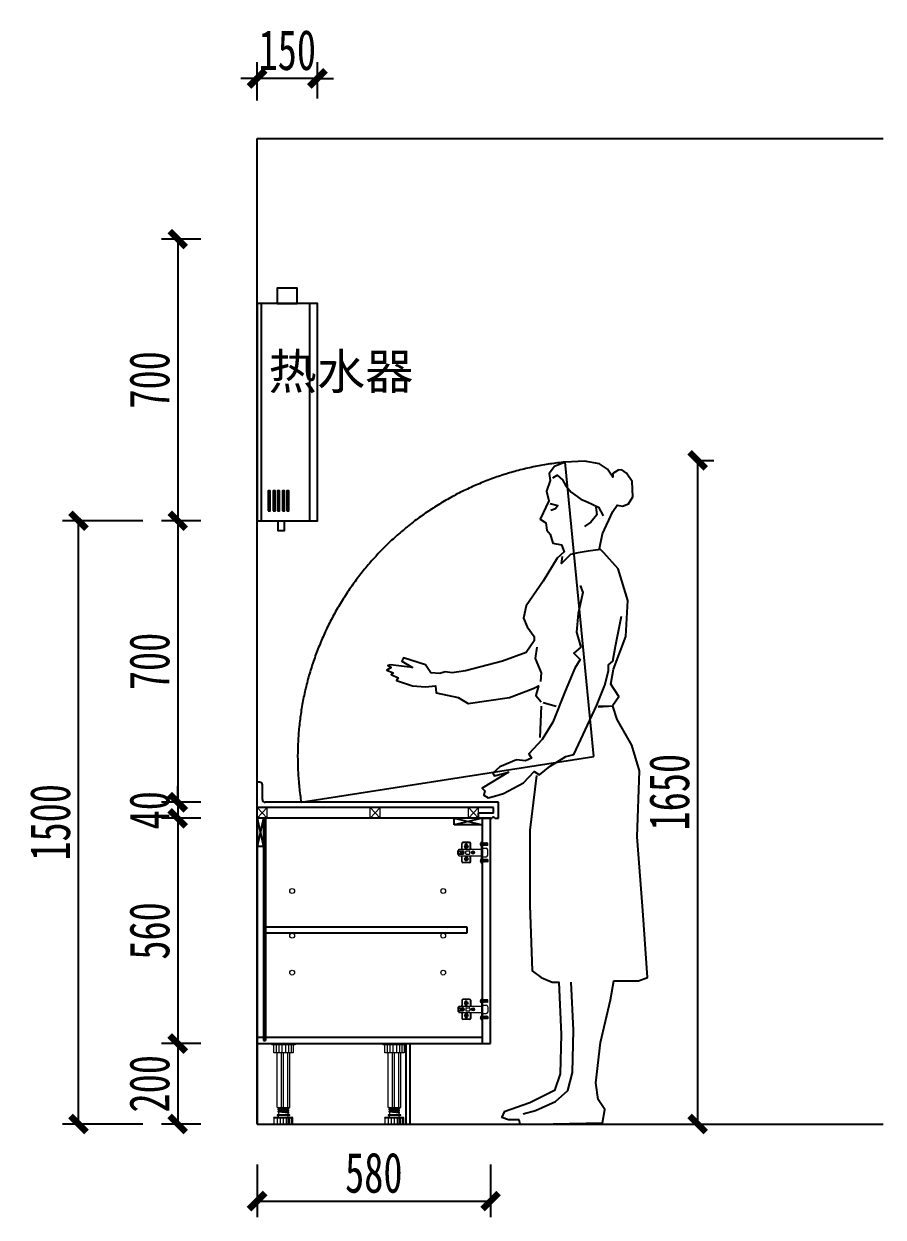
# Model space of a CAD drawing. Header units: millimetres. Extents: x 3104083 to 3173399, y -3165492 to -3044687.
# Drawn here: x 3124357 to 3126492, y -3121355 to -3118388 of the extents above; entities that cross this region are included whole.
import ezdxf

# ---------------------------------------------------------------- set-up
doc = ezdxf.new("R2010")
doc.units = ezdxf.units.MM
doc.header["$LTSCALE"] = 500
doc.header["$MEASUREMENT"] = 0
doc.header["$PDMODE"] = 2
doc.linetypes.add('ACAD_ISO03W100', pattern=[30, 12, -18])
doc.layers.get('0').update_dxf_attribs({"linetype": 'CONTINUOUS'})
doc.layers.get('DEFPOINTS').update_dxf_attribs({"linetype": 'CONTINUOUS'})
for name, color, linetype in [('1', 1, 'CONTINUOUS'), ('D-节点尺寸', 5, 'CONTINUOUS'), ('ZB_厨柜', 7, 'CONTINUOUS'), ('台面', 4, 'CONTINUOUS'), ('柜体', 2, 'CONTINUOUS')]:
    doc.layers.add(name, color=color, linetype=linetype)
for name, color, linetype, lineweight in [('五金辅助件', 25, 'CONTINUOUS', 13), ('墙体', 6, 'CONTINUOUS', 25), ('标注', 7, 'CONTINUOUS', 25)]:
    doc.layers.add(name, color=color, linetype=linetype, lineweight=lineweight)
doc.styles.add('DIM', font='SimSun.ttf', dxfattribs={"width": 0.7})
doc.styles.add('平面图尺寸', font='SimSun.ttf', dxfattribs={"height": 110})
doc.dimstyles.new('40', dxfattribs={"dimscale": 40, "dimtxt": 2.5, "dimasz": 1, "dimexe": 1, "dimexo": 1, "dimgap": 0.5, "dimtad": 1, "dimdec": 0, "dimzin": 0, "dimdsep": 46, "dimtxsty": 'DIM', "dimblk": 'ARCHTICK', "dimcen": 0, "dimclrd": 5, "dimclre": 5, "dimclrt": 35, "dimadec": 0, "dimazin": 0, "dimtfac": 0.5, "dimtdec": 0, "dimtix": 1, "dimtmove": 2, "dimatfit": 2, "dimldrblk": 'A', "dimfxl": 0, "dimtolj": 1, "dimtzin": 0, "dimlwd": -1, "dimlwe": -1, "dimarcsym": 0})

# ---------------------------------------------------------------- blocks, each defined once
blk = doc.blocks.new('_ArchTick')
at = {"color": 0, "linetype": 'ByBlock', "const_width": 0.4}
blk.add_lwpolyline([(-0.5, -0.5), (0.5, 0.5)], dxfattribs=at)
blk = doc.blocks.new('*D1719')
at = {"layer": 'D-节点尺寸', "color": 5, "ltscale": 100}
for p, q in [((3124936.1, -3121224.2), (3124936.1, -3121354.8)), ((3125516.1, -3121224.2), (3125516.1, -3121354.8)), ((3124936.1, -3121314.8), (3125516.1, -3121314.8))]:
    blk.add_line(p, q, dxfattribs=at)
at = {"layer": 'DEFPOINTS', "color": 0, "ltscale": 100}
for p in [(3124936.1, -3121184.2), (3125516.1, -3121184.2), (3125516.1, -3121314.8)]:
    blk.add_point(p, dxfattribs=at)
at = {"layer": 'D-节点尺寸', "color": 5, "ltscale": 100, "xscale": 40, "yscale": 40, "zscale": 40, "rotation": 180}
blk.add_blockref('_ArchTick', (3124936.1, -3121314.8), dxfattribs=at)
at = {"layer": 'D-节点尺寸', "color": 5, "ltscale": 100, "xscale": 40, "yscale": 40, "zscale": 40}
blk.add_blockref('_ArchTick', (3125516.1, -3121314.8), dxfattribs=at)
at = {"layer": 'D-节点尺寸', "color": 35, "ltscale": 100, "insert": (3125226.1, -3121244.8), "char_height": 100, "attachment_point": 5, "style": 'DIM'}
blk.add_mtext('\\A1;580', dxfattribs=at)
blk = doc.blocks.new('A')
for p, q in [((-1.435, 1.148), (-1.09, 1.437)), ((-1.435, 1.148), (-0.369, 0)), ((-1.09, 1.437), (0, 0)), ((-0.369, 0), (-2.127, 0)), ((-1.435, -1.148), (-0.369, 0)), ((-1.09, -1.437), (0, 0)), ((-1.435, -1.148), (-1.09, -1.437))]:
    blk.add_line(p, q)
for points in [[(-1.435, 1.148), (-1.09, 1.437), (-0.369, 0), (0, 0)], [(-1.435, -1.148), (-1.09, -1.437), (-0.369, 0), (0, 0)]]:
    blk.add_solid(points)
blk = doc.blocks.new('*D1720')
at = {"layer": 'D-节点尺寸', "color": 5, "ltscale": 100}
for p, q in [((3124936.1, -3118578.7), (3124936.1, -3118483.6)), ((3125086.1, -3118573.6), (3125086.1, -3118483.6)), ((3124936.1, -3118523.6), (3124896.1, -3118523.6)), ((3125086.1, -3118523.6), (3124936.1, -3118523.6)), ((3125086.1, -3118523.6), (3125126.1, -3118523.6))]:
    blk.add_line(p, q, dxfattribs=at)
at = {"layer": 'DEFPOINTS', "color": 0, "ltscale": 100}
for p in [(3124936.1, -3118523.6), (3124936.1, -3118618.7), (3125086.1, -3118613.6)]:
    blk.add_point(p, dxfattribs=at)
at = {"layer": 'D-节点尺寸', "color": 5, "ltscale": 100, "xscale": 40, "yscale": 40, "zscale": 40}
blk.add_blockref('_ArchTick', (3124936.1, -3118523.6), dxfattribs=at)
at = {"layer": 'D-节点尺寸', "color": 5, "ltscale": 100, "xscale": 40, "yscale": 40, "zscale": 40, "rotation": 180}
blk.add_blockref('_ArchTick', (3125086.1, -3118523.6), dxfattribs=at)
at = {"layer": 'D-节点尺寸', "color": 35, "ltscale": 100, "insert": (3125011.1, -3118453.6), "char_height": 100, "attachment_point": 5, "style": 'DIM'}
blk.add_mtext('\\A1;150', dxfattribs=at)
blk = doc.blocks.new('*D1721')
at = {"layer": 'D-节点尺寸', "color": 5, "ltscale": 100}
for p, q in [((3124796.1, -3118923.2), (3124699, -3118923.2)), ((3124739, -3118923.2), (3124739, -3119623.2)), ((3124796.1, -3119623.2), (3124699, -3119623.2))]:
    blk.add_line(p, q, dxfattribs=at)
at = {"layer": 'DEFPOINTS', "color": 0, "ltscale": 100}
for p in [(3124836.1, -3118923.2), (3124739, -3119623.2), (3124836.1, -3119623.2)]:
    blk.add_point(p, dxfattribs=at)
at = {"layer": 'D-节点尺寸', "color": 5, "ltscale": 100, "xscale": 40, "yscale": 40, "zscale": 40}
for p, rotation in [((3124739, -3118923.2), 90), ((3124739, -3119623.2), 270)]:
    blk.add_blockref('_ArchTick', p, dxfattribs=dict(at, rotation=rotation))
at = {"layer": 'D-节点尺寸', "color": 35, "ltscale": 100, "insert": (3124669, -3119273.2), "char_height": 100, "attachment_point": 5, "rotation": 90, "style": 'DIM'}
blk.add_mtext('\\A1;700', dxfattribs=at)
blk = doc.blocks.new('*D1722')
at = {"layer": 'D-节点尺寸', "color": 5, "ltscale": 100}
for p, q in [((3124796.1, -3119623.2), (3124699, -3119623.2)), ((3124739, -3119623.2), (3124739, -3120323.2)), ((3124796.1, -3120323.2), (3124699, -3120323.2))]:
    blk.add_line(p, q, dxfattribs=at)
at = {"layer": 'DEFPOINTS', "color": 0, "ltscale": 100}
for p in [(3124836.1, -3119623.2), (3124739, -3120323.2), (3124836.1, -3120323.2)]:
    blk.add_point(p, dxfattribs=at)
at = {"layer": 'D-节点尺寸', "color": 5, "ltscale": 100, "xscale": 40, "yscale": 40, "zscale": 40}
for p, rotation in [((3124739, -3119623.2), 90), ((3124739, -3120323.2), 270)]:
    blk.add_blockref('_ArchTick', p, dxfattribs=dict(at, rotation=rotation))
at = {"layer": 'D-节点尺寸', "color": 35, "ltscale": 100, "insert": (3124669, -3119973.2), "char_height": 100, "attachment_point": 5, "rotation": 90, "style": 'DIM'}
blk.add_mtext('\\A1;700', dxfattribs=at)
blk = doc.blocks.new('*D1723')
at = {"layer": 'D-节点尺寸', "color": 5, "ltscale": 100}
for p, q in [((3124739, -3120323.2), (3124739, -3120283.2)), ((3124796.1, -3120323.2), (3124699, -3120323.2)), ((3124739, -3120323.2), (3124739, -3120363.2)), ((3124796.1, -3120363.2), (3124699, -3120363.2)), ((3124739, -3120363.2), (3124739, -3120403.2))]:
    blk.add_line(p, q, dxfattribs=at)
at = {"layer": 'DEFPOINTS', "color": 0, "ltscale": 100}
for p in [(3124836.1, -3120323.2), (3124739, -3120363.2), (3124836.1, -3120363.2)]:
    blk.add_point(p, dxfattribs=at)
at = {"layer": 'D-节点尺寸', "color": 5, "ltscale": 100, "xscale": 40, "yscale": 40, "zscale": 40}
for p, rotation in [((3124739, -3120323.2), 270), ((3124739, -3120363.2), 90)]:
    blk.add_blockref('_ArchTick', p, dxfattribs=dict(at, rotation=rotation))
at = {"layer": 'D-节点尺寸', "color": 35, "ltscale": 100, "insert": (3124669, -3120343.2), "char_height": 100, "attachment_point": 5, "rotation": 90, "style": 'DIM'}
blk.add_mtext('\\A1;40', dxfattribs=at)
blk = doc.blocks.new('*D1724')
at = {"layer": 'D-节点尺寸', "color": 5, "ltscale": 100}
for p, q in [((3124796.1, -3120363.2), (3124699, -3120363.2)), ((3124739, -3120363.2), (3124739, -3120923.2)), ((3124796.1, -3120923.2), (3124699, -3120923.2))]:
    blk.add_line(p, q, dxfattribs=at)
at = {"layer": 'DEFPOINTS', "color": 0, "ltscale": 100}
for p in [(3124836.1, -3120363.2), (3124739, -3120923.2), (3124836.1, -3120923.2)]:
    blk.add_point(p, dxfattribs=at)
at = {"layer": 'D-节点尺寸', "color": 5, "ltscale": 100, "xscale": 40, "yscale": 40, "zscale": 40}
for p, rotation in [((3124739, -3120363.2), 90), ((3124739, -3120923.2), 270)]:
    blk.add_blockref('_ArchTick', p, dxfattribs=dict(at, rotation=rotation))
at = {"layer": 'D-节点尺寸', "color": 35, "ltscale": 100, "insert": (3124669, -3120643.2), "char_height": 100, "attachment_point": 5, "rotation": 90, "style": 'DIM'}
blk.add_mtext('\\A1;560', dxfattribs=at)
blk = doc.blocks.new('*D1725')
at = {"layer": 'D-节点尺寸', "color": 5, "ltscale": 100}
for p, q in [((3124796.1, -3120923.2), (3124699, -3120923.2)), ((3124739, -3120923.2), (3124739, -3121123.2)), ((3124796.1, -3121123.2), (3124699, -3121123.2))]:
    blk.add_line(p, q, dxfattribs=at)
at = {"layer": 'DEFPOINTS', "color": 0, "ltscale": 100}
for p in [(3124836.1, -3120923.2), (3124739, -3121123.2), (3124836.1, -3121123.2)]:
    blk.add_point(p, dxfattribs=at)
at = {"layer": 'D-节点尺寸', "color": 5, "ltscale": 100, "xscale": 40, "yscale": 40, "zscale": 40}
for p, rotation in [((3124739, -3120923.2), 90), ((3124739, -3121123.2), 270)]:
    blk.add_blockref('_ArchTick', p, dxfattribs=dict(at, rotation=rotation))
at = {"layer": 'D-节点尺寸', "color": 35, "ltscale": 100, "insert": (3124669, -3121023.2), "char_height": 100, "attachment_point": 5, "rotation": 90, "style": 'DIM'}
blk.add_mtext('\\A1;200', dxfattribs=at)
blk = doc.blocks.new('F02FMA01')
at = {"color": 0, "linetype": 'ByBlock'}
for p, q in [((31.9, 1529.2), (34.1, 1509.5)), ((18.7, 1491.9), (3.4, 1481)), ((34.1, 1509.5), (18.7, 1491.9)), ((-104.6, 1034.2), (-107.3, 956.5))]:
    blk.add_line(p, q, dxfattribs=at)
for points in [[(40.6, 1426.2), (47.8, 1462.5), (73.5, 1518.2), (84.5, 1533.6), (97.6, 1531.4), (112.4, 1537.3), (123.3, 1554.8), (121.8, 1592.7), (107.4, 1613.2), (96.4, 1622), (86.7, 1621.2), (73.5, 1612.4), (73.5, 1603.7), (60.4, 1623.4), (40.6, 1636.5), (3.4, 1643.1), (-44.9, 1640.9), (-71.2, 1629.9), (-84.3, 1612.4), (-82.1, 1594.9), (-90.9, 1568.6), (-84.9, 1544.7), (-106.7, 1499.2), (-93.1, 1489.7), (-90, 1471.6), (-81.7, 1461.9), (-75.6, 1439.4), (-53.6, 1435), (-47.1, 1417.5), (-64.6, 1402.1), (-99.7, 1345.2), (-141.3, 1283.8), (-147.9, 1253.2), (-139.1, 1231.2), (-121.6, 1207.1), (-121.6, 1196.2), (-141.3, 1167.7), (-200.5, 1145.8), (-292.6, 1121.7), (-325.5, 1117.3), (-343.1, 1119.5), (-356.2, 1115.1), (-378.1, 1117.3), (-391.3, 1137), (-446.1, 1154.6), (-450.5, 1145.8), (-424.2, 1130.5), (-479, 1137), (-485.6, 1134.9), (-476.8, 1130.5), (-487.8, 1123.9), (-472.4, 1117.3), (-476.8, 1112.9), (-459.3, 1104.2), (-463.6, 1097.6), (-424.2, 1084.5), (-391.3, 1082.3), (-367.2, 1084.5), (-365, 1066.9), (-310.2, 1056), (-286, 1040.7), (-183, 1056), (-123.8, 1077.9), (-110.6, 1084.5), (-117.2, 1060.4), (-104.1, 1045)], [(-75.6, 1601.5), (-64.6, 1608), (-51.4, 1597.1), (-42.7, 1581.8), (-29.5, 1566.4), (-5.4, 1548.9), (9.9, 1542.3), (38.5, 1529.2), (49.4, 1507.3)], [(-82.1, 1537.9), (-62.9, 1532.6), (-69, 1524.8), (-79.9, 1520.4)], [(73.5, 1036.3), (88.9, 1058.2), (69.1, 1088.9), (75.7, 1126.1), (106.4, 1207.1), (110.8, 1297), (86.7, 1375.8), (51.6, 1415.3), (42.8, 1424), (12.1, 1419.6), (-12, 1415.3), (-31.7, 1410.9), (-53.6, 1389), (-51.4, 1406.5)], [(-7.6, 1334.2), (-1, 1316.7), (-12, 1264.1), (-16.4, 1218.1), (-5.4, 1180.9), (-22.9, 1165.5), (-7.6, 1150.2), (-20.7, 1128.3), (-44.9, 1071.3), (-75.6, 994.7), (-101.9, 950.8), (-134.8, 915.8), (-128.2, 904.8), (-143.5, 898.3), (-165.5, 900.5), (-207.1, 882.9), (-224.7, 867.6), (-220.3, 861), (-185.2, 869.8), (-251, 830.4), (-244.4, 823.8), (-246.6, 812.8), (-235.6, 806.3), (-220.3, 810.6), (-198.3, 817.2), (-147.9, 843.5), (-121.6, 872), (-108.4, 863.2), (-82.1, 885.1), (-42.7, 909.2), (-22.9, 913.6), (34.1, 1036.3), (53.8, 1086.7), (62.6, 1121.7), (62.6, 1137), (73.5, 1145.8), (80.1, 1183.1), (95.5, 1257.5)], [(-115, 1180.9), (-119.4, 1152.4), (-104.1, 1117.3), (-106.3, 1095.4)], [(-99.7, 1042.8), (-66.8, 1034.1)], [(-115.7, 862), (-132.4, 725.9), (-132.4, 539.7), (-126.8, 375.8), (-104.6, 359.2), (-76.8, 348), (-60.1, 348), (-54.5, 217.5), (-57.3, 120.2), (-71.2, 78.6), (-132.4, 48), (-196.3, 25.8), (-201.9, 11.9), (-185.2, 6.3), (-160.2, 6.3), (-157.4, -4.8), (-115.7, -4.8), (48.4, -2), (53.9, 31.3), (37.2, 56.3), (31.7, 98), (42.8, 198), (67.8, 303.6), (76.2, 350.8), (137.3, 350.8), (159.6, 359.2), (148.5, 525.8), (134.6, 709.2), (140.1, 873.1), (120.7, 937), (84.5, 1000.9), (73.4, 1034.2), (37.2, 1031.5)], [(38.5, 1034.1), (62.6, 1034.1)], [(-149.1, 20.2), (-118.5, 28.6), (-68.4, 50.8), (-37.8, 78.6), (-26.7, 123), (-23.9, 228.6), (-29.5, 348)]]:
    blk.add_lwpolyline(points, dxfattribs=at)
blk = doc.blocks.new('*D1726')
at = {"layer": 'D-节点尺寸', "color": 5, "ltscale": 100}
for p, q in [((3126030.6, -3119473.2), (3126070.6, -3119473.2)), ((3126030.6, -3119473.2), (3126030.6, -3121123.2)), ((3126030.6, -3121123.2), (3126070.6, -3121123.2))]:
    blk.add_line(p, q, dxfattribs=at)
at = {"layer": 'DEFPOINTS', "color": 0, "ltscale": 100}
for p in [(3126001.9, -3119473.2), (3126001.9, -3121123.2), (3126030.6, -3121123.2)]:
    blk.add_point(p, dxfattribs=at)
at = {"layer": 'D-节点尺寸', "color": 5, "ltscale": 100, "xscale": 40, "yscale": 40, "zscale": 40}
for p, rotation in [((3126030.6, -3119473.2), 90), ((3126030.6, -3121123.2), 270)]:
    blk.add_blockref('_ArchTick', p, dxfattribs=dict(at, rotation=rotation))
at = {"layer": 'D-节点尺寸', "color": 35, "ltscale": 100, "insert": (3125960.6, -3120298.2), "char_height": 100, "attachment_point": 5, "rotation": 90, "style": 'DIM'}
blk.add_mtext('\\A1;1650', dxfattribs=at)
blk = doc.blocks.new('A$C1CAE66FB')
at = {"layer": 'ZB_厨柜', "color": 251}
for p, q in [((10, 564.8), (10, 24.8)), ((130, 564.8), (130, 24.8))]:
    blk.add_line(p, q, dxfattribs=at)
for points in [[(50.2, 564.8), (99.8, 564.8), (99.8, 603.2), (50.2, 603.2)], [(0, 24.8), (150, 24.8), (150, 564.8), (0, 564.8)], [(27.7, 49.5), (32.7, 49.5), (32.7, 99.3), (27.7, 99.3)], [(39.7, 49.5), (44.7, 49.5), (44.7, 99.3), (39.7, 99.3)], [(50.7, 49.5), (55.7, 49.5), (55.7, 99.3), (50.7, 99.3)], [(62.7, 49.5), (67.7, 49.5), (67.7, 99.3), (62.7, 99.3)], [(74.2, 49.5), (79.2, 49.5), (79.2, 99.3), (74.2, 99.3)], [(52.7, 24.8), (67.3, 24.8), (67.3, 0), (52.7, 0)]]:
    blk.add_lwpolyline(points, close=True, dxfattribs=at)
blk = doc.blocks.new('*D1727')
at = {"layer": 'D-节点尺寸', "color": 5, "ltscale": 100}
for p, q in [((3124652.3, -3119623.2), (3124452.3, -3119623.2)), ((3124492.3, -3121123.2), (3124492.3, -3119623.2)), ((3124652.3, -3121123.2), (3124452.3, -3121123.2))]:
    blk.add_line(p, q, dxfattribs=at)
at = {"layer": 'DEFPOINTS', "color": 0, "ltscale": 100}
for p in [(3124492.3, -3119623.2), (3124836.1, -3119623.2), (3124836.1, -3121123.2)]:
    blk.add_point(p, dxfattribs=at)
at = {"layer": 'D-节点尺寸', "color": 5, "ltscale": 100, "xscale": 40, "yscale": 40, "zscale": 40}
for p, rotation in [((3124492.3, -3119623.2), 90), ((3124492.3, -3121123.2), 270)]:
    blk.add_blockref('_ArchTick', p, dxfattribs=dict(at, rotation=rotation))
at = {"layer": 'D-节点尺寸', "color": 35, "ltscale": 100, "insert": (3124422.3, -3120373.2), "char_height": 100, "attachment_point": 5, "rotation": 90, "style": 'DIM'}
blk.add_mtext('\\A1;1500', dxfattribs=at)

msp = doc.modelspace()

# ---------------------------------------------------------------- linework, layer by layer
at = {"layer": '五金辅助件', "linetype": 'ACAD_ISO03W100'}
for p, q in [((3124936.141, -3120363.223), (3124936.141, -3120336.223)), ((3124961.141, -3120336.223), (3124936.141, -3120363.223)), ((3124936.141, -3120336.223), (3124961.141, -3120363.223)), ((3124961.141, -3120363.223), (3124961.141, -3120336.223)), ((3125217.141, -3120363.223), (3125217.141, -3120336.223)), ((3125242.141, -3120336.223), (3125217.141, -3120363.223)), ((3125217.141, -3120336.223), (3125242.141, -3120363.223)), ((3125242.141, -3120363.223), (3125242.141, -3120336.223)), ((3125461.141, -3120363.223), (3125461.141, -3120336.223)), ((3125486.141, -3120336.223), (3125461.141, -3120363.223)), ((3125461.141, -3120336.223), (3125486.141, -3120363.223)), ((3125486.141, -3120363.223), (3125486.141, -3120336.223))]:
    msp.add_line(p, q, dxfattribs=at)
at = {"layer": '五金辅助件'}
for p, q in [((3125435.865, -3120442.738), (3125437.225, -3120442.33)), ((3125437.225, -3120440.063), (3125493.261, -3120440.063)), ((3125437.225, -3120444.863), (3125437.225, -3120440.063)), ((3125444.781, -3120437.92), (3125444.781, -3120425.663)), ((3125445.741, -3120437.92), (3125445.741, -3120425.663)), ((3125463.981, -3120422.783), (3125447.661, -3120422.783)), ((3125463.981, -3120423.743), (3125447.661, -3120423.743)), ((3125452.198, -3120430.51), (3125454.804, -3120432.906)), ((3125453.173, -3120429.45), (3125455.778, -3120431.846)), ((3125453.421, -3120429.271), (3125453.421, -3120428.063)), ((3125453.421, -3120437.663), (3125453.421, -3120436.455)), ((3125454.804, -3120432.906), (3125453.504, -3120434.319)), ((3125453.504, -3120434.319), (3125454.564, -3120435.294)), ((3125457.741, -3120427.583), (3125453.901, -3120427.583)), ((3125457.741, -3120438.143), (3125453.901, -3120438.143)), ((3125455.864, -3120433.88), (3125454.564, -3120435.294)), ((3125457.078, -3120430.432), (3125455.778, -3120431.846)), ((3125455.864, -3120433.88), (3125458.469, -3120436.276)), ((3125458.138, -3120431.407), (3125456.838, -3120432.82)), ((3125456.838, -3120432.82), (3125459.444, -3120435.216)), ((3125457.078, -3120430.432), (3125458.138, -3120431.407)), ((3125458.221, -3120429.271), (3125458.221, -3120428.063)), ((3125458.221, -3120437.663), (3125458.221, -3120436.455)), ((3125465.901, -3120438.143), (3125465.901, -3120425.663)), ((3125466.861, -3120438.143), (3125466.861, -3120425.663)), ((3125490.381, -3120427.185), (3125490.871, -3120427.185)), ((3125490.381, -3120428.145), (3125490.871, -3120428.145)), ((3125490.871, -3120428.145), (3125490.871, -3120427.185)), ((3125491.821, -3120423.825), (3125493.261, -3120423.825)), ((3125491.821, -3120431.505), (3125493.261, -3120431.505)), ((3125493.261, -3120475.583), (3125493.261, -3120420.863)), ((3125493.261, -3120420.863), (3125496.141, -3120420.863)), ((3125497.683, -3120424.785), (3125496.141, -3120424.399)), ((3125497.683, -3120430.545), (3125496.141, -3120430.93)), ((3125496.141, -3120437.663), (3125505.363, -3120437.663)), ((3125499.603, -3120424.785), (3125497.683, -3120424.305)), ((3125497.683, -3120431.025), (3125497.683, -3120424.305)), ((3125499.603, -3120430.545), (3125497.683, -3120431.025)), ((3125501.523, -3120424.785), (3125499.603, -3120424.305)), ((3125499.603, -3120431.025), (3125499.603, -3120424.305)), ((3125501.523, -3120430.545), (3125499.603, -3120431.025)), ((3125503.443, -3120424.785), (3125501.523, -3120424.305)), ((3125501.523, -3120431.025), (3125501.523, -3120424.305)), ((3125503.443, -3120430.545), (3125501.523, -3120431.025)), ((3125505.363, -3120424.785), (3125503.443, -3120424.305)), ((3125503.443, -3120431.025), (3125503.443, -3120424.305)), ((3125505.363, -3120430.545), (3125503.443, -3120431.025)), ((3125507.283, -3120424.785), (3125505.363, -3120424.305)), ((3125505.363, -3120431.025), (3125505.363, -3120424.305)), ((3125507.283, -3120430.545), (3125505.363, -3120431.025)), ((3125509.203, -3120424.785), (3125507.283, -3120424.305)), ((3125507.283, -3120431.025), (3125507.283, -3120424.305)), ((3125509.203, -3120430.545), (3125507.283, -3120431.025)), ((3125509.203, -3120430.545), (3125509.203, -3120424.785)), ((3125509.203, -3120454.943), (3125509.203, -3120441.503)), ((3125435.181, -3120452.789), (3125435.181, -3120443.657)), ((3125437.225, -3120454.116), (3125435.865, -3120453.708)), ((3125436.141, -3120452.074), (3125436.141, -3120444.372)), ((3125436.825, -3120443.452), (3125437.225, -3120443.332)), ((3125437.225, -3120453.114), (3125436.825, -3120452.994)), ((3125437.225, -3120444.383), (3125446.825, -3120444.383)), ((3125437.225, -3120456.383), (3125437.225, -3120451.583)), ((3125437.225, -3120452.063), (3125446.825, -3120452.063)), ((3125437.225, -3120456.383), (3125493.261, -3120456.383)), ((3125438.185, -3120445.823), (3125442.963, -3120445.823)), ((3125438.185, -3120450.623), (3125442.963, -3120450.623)), ((3125445.098, -3120447.682), (3125442.057, -3120448.381)), ((3125445.42, -3120449.086), (3125442.38, -3120449.785)), ((3125446.071, -3120445.489), (3125444.668, -3120445.811)), ((3125444.668, -3120445.811), (3125445.098, -3120447.682)), ((3125444.781, -3120470.783), (3125444.781, -3120458.526)), ((3125445.42, -3120449.086), (3125445.85, -3120450.957)), ((3125445.741, -3120470.783), (3125445.741, -3120458.526)), ((3125447.254, -3120450.635), (3125445.85, -3120450.957)), ((3125446.071, -3120445.489), (3125446.501, -3120447.36)), ((3125449.542, -3120446.661), (3125446.501, -3120447.36)), ((3125449.865, -3120448.065), (3125446.824, -3120448.763)), ((3125446.824, -3120448.763), (3125447.254, -3120450.635)), ((3125463.981, -3120472.703), (3125447.661, -3120472.703)), ((3125450.665, -3120448.703), (3125450.665, -3120447.743)), ((3125454.958, -3120463.042), (3125451.508, -3120463.835)), ((3125455.281, -3120464.446), (3125451.831, -3120465.239)), ((3125453.421, -3120458.783), (3125453.421, -3120459.991)), ((3125453.421, -3120467.175), (3125453.421, -3120468.383)), ((3125457.741, -3120458.303), (3125453.901, -3120458.303)), ((3125457.741, -3120468.863), (3125453.901, -3120468.863)), ((3125454.505, -3120451.103), (3125454.505, -3120445.343)), ((3125455.932, -3120460.849), (3125454.528, -3120461.171)), ((3125454.528, -3120461.171), (3125454.958, -3120463.042)), ((3125455.281, -3120464.446), (3125455.711, -3120466.317)), ((3125455.465, -3120444.383), (3125464.105, -3120444.383)), ((3125455.465, -3120452.063), (3125464.105, -3120452.063)), ((3125457.114, -3120465.995), (3125455.711, -3120466.317)), ((3125455.932, -3120460.849), (3125456.362, -3120462.72)), ((3125459.811, -3120461.927), (3125456.362, -3120462.72)), ((3125460.134, -3120463.331), (3125456.684, -3120464.123)), ((3125456.684, -3120464.123), (3125457.114, -3120465.995)), ((3125458.221, -3120458.783), (3125458.221, -3120459.991)), ((3125458.221, -3120467.175), (3125458.221, -3120468.383)), ((3125465.065, -3120451.103), (3125465.065, -3120445.343)), ((3125465.901, -3120470.783), (3125465.901, -3120458.303)), ((3125466.861, -3120470.783), (3125466.861, -3120458.303)), ((3125468.966, -3120447.391), (3125471.68, -3120448.354)), ((3125469.287, -3120446.487), (3125472.001, -3120447.45)), ((3125471.972, -3120448.967), (3125471.009, -3120451.681)), ((3125472.877, -3120449.288), (3125471.914, -3120452.002)), ((3125473.577, -3120444.444), (3125472.614, -3120447.158)), ((3125473.49, -3120448.996), (3125476.204, -3120449.959)), ((3125474.482, -3120444.765), (3125473.519, -3120447.479)), ((3125473.811, -3120448.092), (3125476.525, -3120449.055)), ((3125490.381, -3120468.301), (3125490.871, -3120468.301)), ((3125490.381, -3120469.261), (3125490.871, -3120469.261)), ((3125490.871, -3120468.301), (3125490.871, -3120469.261)), ((3125491.821, -3120464.941), (3125493.261, -3120464.941)), ((3125491.821, -3120472.621), (3125493.261, -3120472.621)), ((3125496.141, -3120458.783), (3125505.363, -3120458.783)), ((3125497.683, -3120465.901), (3125496.141, -3120465.516)), ((3125497.683, -3120471.661), (3125496.141, -3120472.047)), ((3125497.683, -3120465.421), (3125497.683, -3120472.141)), ((3125499.603, -3120465.901), (3125497.683, -3120465.421)), ((3125499.603, -3120471.661), (3125497.683, -3120472.141)), ((3125499.603, -3120465.421), (3125499.603, -3120472.141)), ((3125501.523, -3120465.901), (3125499.603, -3120465.421)), ((3125501.523, -3120471.661), (3125499.603, -3120472.141)), ((3125501.523, -3120465.421), (3125501.523, -3120472.141)), ((3125503.443, -3120465.901), (3125501.523, -3120465.421)), ((3125503.443, -3120471.661), (3125501.523, -3120472.141)), ((3125503.443, -3120465.421), (3125503.443, -3120472.141)), ((3125505.363, -3120465.901), (3125503.443, -3120465.421)), ((3125505.363, -3120471.661), (3125503.443, -3120472.141)), ((3125505.363, -3120465.421), (3125505.363, -3120472.141)), ((3125507.283, -3120465.901), (3125505.363, -3120465.421)), ((3125507.283, -3120471.661), (3125505.363, -3120472.141)), ((3125507.283, -3120465.421), (3125507.283, -3120472.141)), ((3125509.203, -3120465.901), (3125507.283, -3120465.421)), ((3125509.203, -3120471.661), (3125507.283, -3120472.141)), ((3125509.203, -3120465.901), (3125509.203, -3120471.661)), ((3125463.981, -3120473.663), (3125447.661, -3120473.663)), ((3125493.261, -3120475.583), (3125496.141, -3120475.583)), ((3125444.781, -3120815.663), (3125444.781, -3120827.92)), ((3125445.741, -3120815.663), (3125445.741, -3120827.92)), ((3125463.981, -3120812.783), (3125447.661, -3120812.783)), ((3125463.981, -3120813.743), (3125447.661, -3120813.743)), ((3125454.958, -3120823.403), (3125451.508, -3120822.611)), ((3125455.281, -3120822), (3125451.831, -3120821.207)), ((3125453.421, -3120819.271), (3125453.421, -3120818.063)), ((3125453.421, -3120827.663), (3125453.421, -3120826.455)), ((3125457.741, -3120817.583), (3125453.901, -3120817.583)), ((3125457.741, -3120828.143), (3125453.901, -3120828.143)), ((3125454.528, -3120825.275), (3125454.958, -3120823.403)), ((3125455.932, -3120825.597), (3125454.528, -3120825.275)), ((3125455.281, -3120822), (3125455.711, -3120820.129)), ((3125457.114, -3120820.451), (3125455.711, -3120820.129)), ((3125455.932, -3120825.597), (3125456.362, -3120823.726)), ((3125459.811, -3120824.519), (3125456.362, -3120823.726)), ((3125456.684, -3120822.322), (3125457.114, -3120820.451)), ((3125460.134, -3120823.115), (3125456.684, -3120822.322)), ((3125458.221, -3120819.271), (3125458.221, -3120818.063)), ((3125458.221, -3120827.663), (3125458.221, -3120826.455)), ((3125465.901, -3120815.663), (3125465.901, -3120828.143)), ((3125466.861, -3120815.663), (3125466.861, -3120828.143)), ((3125490.381, -3120817.185), (3125490.871, -3120817.185)), ((3125490.381, -3120818.145), (3125490.871, -3120818.145)), ((3125490.871, -3120818.145), (3125490.871, -3120817.185)), ((3125491.821, -3120813.825), (3125493.261, -3120813.825)), ((3125491.821, -3120821.505), (3125493.261, -3120821.505)), ((3125493.261, -3120810.863), (3125493.261, -3120865.583)), ((3125493.261, -3120810.863), (3125496.141, -3120810.863)), ((3125497.683, -3120814.785), (3125496.141, -3120814.399)), ((3125497.683, -3120820.545), (3125496.141, -3120820.93)), ((3125496.141, -3120827.663), (3125505.363, -3120827.663)), ((3125497.683, -3120821.025), (3125497.683, -3120814.305)), ((3125499.603, -3120814.785), (3125497.683, -3120814.305)), ((3125499.603, -3120820.545), (3125497.683, -3120821.025)), ((3125499.603, -3120821.025), (3125499.603, -3120814.305)), ((3125501.523, -3120814.785), (3125499.603, -3120814.305)), ((3125501.523, -3120820.545), (3125499.603, -3120821.025)), ((3125501.523, -3120821.025), (3125501.523, -3120814.305)), ((3125503.443, -3120814.785), (3125501.523, -3120814.305)), ((3125503.443, -3120820.545), (3125501.523, -3120821.025)), ((3125503.443, -3120821.025), (3125503.443, -3120814.305)), ((3125505.363, -3120814.785), (3125503.443, -3120814.305)), ((3125505.363, -3120820.545), (3125503.443, -3120821.025)), ((3125505.363, -3120821.025), (3125505.363, -3120814.305)), ((3125507.283, -3120814.785), (3125505.363, -3120814.305)), ((3125507.283, -3120820.545), (3125505.363, -3120821.025)), ((3125507.283, -3120821.025), (3125507.283, -3120814.305)), ((3125509.203, -3120814.785), (3125507.283, -3120814.305)), ((3125509.203, -3120820.545), (3125507.283, -3120821.025)), ((3125509.203, -3120820.545), (3125509.203, -3120814.785)), ((3125435.181, -3120833.657), (3125435.181, -3120842.789)), ((3125437.225, -3120832.33), (3125435.865, -3120832.738)), ((3125435.865, -3120843.708), (3125437.225, -3120844.116)), ((3125436.141, -3120834.372), (3125436.141, -3120842.074)), ((3125437.225, -3120833.332), (3125436.825, -3120833.452)), ((3125436.825, -3120842.994), (3125437.225, -3120843.114)), ((3125437.225, -3120830.063), (3125493.261, -3120830.063)), ((3125437.225, -3120830.063), (3125437.225, -3120834.863)), ((3125437.225, -3120834.383), (3125446.825, -3120834.383)), ((3125437.225, -3120841.583), (3125437.225, -3120846.383)), ((3125437.225, -3120842.063), (3125446.825, -3120842.063)), ((3125437.225, -3120846.383), (3125493.261, -3120846.383)), ((3125438.185, -3120835.823), (3125442.963, -3120835.823)), ((3125438.185, -3120840.623), (3125442.963, -3120840.623)), ((3125445.098, -3120838.763), (3125442.057, -3120838.065)), ((3125445.42, -3120837.36), (3125442.38, -3120836.661)), ((3125444.668, -3120840.635), (3125445.098, -3120838.763)), ((3125446.071, -3120840.957), (3125444.668, -3120840.635)), ((3125444.781, -3120848.526), (3125444.781, -3120860.783)), ((3125445.42, -3120837.36), (3125445.85, -3120835.489)), ((3125445.741, -3120848.526), (3125445.741, -3120860.783)), ((3125447.254, -3120835.811), (3125445.85, -3120835.489)), ((3125446.071, -3120840.957), (3125446.501, -3120839.086)), ((3125449.542, -3120839.785), (3125446.501, -3120839.086)), ((3125446.824, -3120837.682), (3125447.254, -3120835.811)), ((3125449.865, -3120838.381), (3125446.824, -3120837.682)), ((3125450.665, -3120837.743), (3125450.665, -3120838.703)), ((3125452.198, -3120855.936), (3125454.804, -3120853.54)), ((3125453.173, -3120856.996), (3125455.778, -3120854.6)), ((3125453.421, -3120848.783), (3125453.421, -3120849.991)), ((3125453.421, -3120857.175), (3125453.421, -3120858.383)), ((3125453.504, -3120852.127), (3125454.564, -3120851.152)), ((3125454.804, -3120853.54), (3125453.504, -3120852.127)), ((3125457.741, -3120848.303), (3125453.901, -3120848.303)), ((3125454.505, -3120835.343), (3125454.505, -3120841.103)), ((3125455.864, -3120852.566), (3125454.564, -3120851.152)), ((3125455.465, -3120834.383), (3125464.105, -3120834.383)), ((3125455.465, -3120842.063), (3125464.105, -3120842.063)), ((3125457.078, -3120856.014), (3125455.778, -3120854.6)), ((3125455.864, -3120852.566), (3125458.469, -3120850.17)), ((3125456.838, -3120853.626), (3125459.444, -3120851.23)), ((3125458.138, -3120855.039), (3125456.838, -3120853.626)), ((3125457.078, -3120856.014), (3125458.138, -3120855.039)), ((3125458.221, -3120848.783), (3125458.221, -3120849.991)), ((3125458.221, -3120857.175), (3125458.221, -3120858.383)), ((3125465.065, -3120835.343), (3125465.065, -3120841.103)), ((3125465.901, -3120848.303), (3125465.901, -3120860.783)), ((3125466.861, -3120848.303), (3125466.861, -3120860.783)), ((3125468.966, -3120839.055), (3125471.68, -3120838.092)), ((3125469.287, -3120839.959), (3125472.001, -3120838.996)), ((3125471.972, -3120837.479), (3125471.009, -3120834.765)), ((3125472.877, -3120837.158), (3125471.914, -3120834.444)), ((3125473.577, -3120842.002), (3125472.614, -3120839.288)), ((3125473.49, -3120837.45), (3125476.204, -3120836.487)), ((3125474.482, -3120841.681), (3125473.519, -3120838.967)), ((3125473.811, -3120838.354), (3125476.525, -3120837.391)), ((3125490.381, -3120858.301), (3125490.871, -3120858.301)), ((3125490.871, -3120858.301), (3125490.871, -3120859.261)), ((3125491.821, -3120854.941), (3125493.261, -3120854.941)), ((3125496.141, -3120848.783), (3125505.363, -3120848.783)), ((3125497.683, -3120855.901), (3125496.141, -3120855.516)), ((3125499.603, -3120855.901), (3125497.683, -3120855.421)), ((3125497.683, -3120855.421), (3125497.683, -3120862.141)), ((3125501.523, -3120855.901), (3125499.603, -3120855.421)), ((3125499.603, -3120855.421), (3125499.603, -3120862.141)), ((3125503.443, -3120855.901), (3125501.523, -3120855.421)), ((3125501.523, -3120855.421), (3125501.523, -3120862.141)), ((3125505.363, -3120855.901), (3125503.443, -3120855.421)), ((3125503.443, -3120855.421), (3125503.443, -3120862.141)), ((3125507.283, -3120855.901), (3125505.363, -3120855.421)), ((3125505.363, -3120855.421), (3125505.363, -3120862.141)), ((3125509.203, -3120855.901), (3125507.283, -3120855.421)), ((3125507.283, -3120855.421), (3125507.283, -3120862.141)), ((3125509.203, -3120831.503), (3125509.203, -3120844.943)), ((3125509.203, -3120855.901), (3125509.203, -3120861.661)), ((3125463.981, -3120862.703), (3125447.661, -3120862.703)), ((3125463.981, -3120863.663), (3125447.661, -3120863.663)), ((3125457.741, -3120858.863), (3125453.901, -3120858.863)), ((3125490.381, -3120859.261), (3125490.871, -3120859.261)), ((3125491.821, -3120862.621), (3125493.261, -3120862.621)), ((3125493.261, -3120865.583), (3125496.141, -3120865.583)), ((3125497.683, -3120861.661), (3125496.141, -3120862.047)), ((3125499.603, -3120861.661), (3125497.683, -3120862.141)), ((3125501.523, -3120861.661), (3125499.603, -3120862.141)), ((3125503.443, -3120861.661), (3125501.523, -3120862.141)), ((3125505.363, -3120861.661), (3125503.443, -3120862.141)), ((3125507.283, -3120861.661), (3125505.363, -3120862.141)), ((3125509.203, -3120861.661), (3125507.283, -3120862.141)), ((3124972.837, -3120923.223), (3124972.837, -3120926.103)), ((3125030.437, -3120923.223), (3124972.837, -3120923.223)), ((3125030.437, -3120926.103), (3124972.837, -3120926.103)), ((3124977.717, -3120946.263), (3124977.717, -3120926.103)), ((3125025.557, -3120946.263), (3124977.717, -3120946.263)), ((3124984.573, -3120946.263), (3124984.573, -3120926.103)), ((3124985.797, -3121081.868), (3124985.797, -3120946.263)), ((3124991.374, -3120946.263), (3124991.374, -3120926.103)), ((3124996.896, -3121081.868), (3124996.896, -3120946.263)), ((3124998.286, -3120946.263), (3124998.286, -3120926.103)), ((3125001.637, -3121081.868), (3125001.637, -3120946.263)), ((3125007.72, -3120946.263), (3125007.72, -3120926.103)), ((3125012.499, -3121081.868), (3125012.499, -3120946.263)), ((3125015.294, -3120946.263), (3125015.294, -3120926.103)), ((3125017.477, -3121081.868), (3125017.477, -3120946.263)), ((3125021.22, -3120946.263), (3125021.22, -3120926.103)), ((3125025.557, -3120926.103), (3125025.557, -3120946.263)), ((3125030.437, -3120923.223), (3125030.437, -3120926.103)), ((3125248.541, -3120923.223), (3125248.541, -3120926.103)), ((3125306.141, -3120923.223), (3125248.541, -3120923.223)), ((3125306.141, -3120926.103), (3125248.541, -3120926.103)), ((3125253.421, -3120946.263), (3125253.421, -3120926.103)), ((3125301.261, -3120946.263), (3125253.421, -3120946.263)), ((3125260.277, -3120946.263), (3125260.277, -3120926.103)), ((3125261.501, -3121081.868), (3125261.501, -3120946.263)), ((3125267.078, -3120946.263), (3125267.078, -3120926.103)), ((3125272.6, -3121081.868), (3125272.6, -3120946.263)), ((3125273.99, -3120946.263), (3125273.99, -3120926.103)), ((3125277.341, -3121081.868), (3125277.341, -3120946.263)), ((3125283.424, -3120946.263), (3125283.424, -3120926.103)), ((3125288.202, -3121081.868), (3125288.202, -3120946.263)), ((3125290.998, -3120946.263), (3125290.998, -3120926.103)), ((3125293.181, -3121081.868), (3125293.181, -3120946.263)), ((3125296.924, -3120946.263), (3125296.924, -3120926.103)), ((3125301.261, -3120926.103), (3125301.261, -3120946.263)), ((3125306.141, -3120923.223), (3125306.141, -3120926.103)), ((3124985.797, -3121081.868), (3125017.477, -3121081.868)), ((3124988.677, -3121084.309), (3124988.677, -3121081.909)), ((3125014.597, -3121084.268), (3124988.677, -3121081.909)), ((3125014.597, -3121086.668), (3124988.677, -3121084.309)), ((3124988.677, -3121089.109), (3124988.677, -3121086.709)), ((3125014.597, -3121089.068), (3124988.677, -3121086.709)), ((3125014.597, -3121091.468), (3124988.677, -3121089.109)), ((3124988.677, -3121093.909), (3124988.677, -3121091.509)), ((3125014.597, -3121093.868), (3124988.677, -3121091.509)), ((3125014.597, -3121096.268), (3124988.677, -3121093.909)), ((3124990.117, -3121086.84), (3124990.117, -3121084.44)), ((3124990.117, -3121091.64), (3124990.117, -3121089.24)), ((3124990.117, -3121100.185), (3124990.117, -3121094.04)), ((3125013.157, -3121084.137), (3125013.157, -3121081.868)), ((3125013.157, -3121088.937), (3125013.157, -3121086.537)), ((3125013.157, -3121093.737), (3125013.157, -3121091.337)), ((3125014.597, -3121086.668), (3125014.597, -3121084.268)), ((3125014.597, -3121091.468), (3125014.597, -3121089.068)), ((3125014.597, -3121096.268), (3125014.597, -3121093.868)), ((3125261.501, -3121081.868), (3125293.181, -3121081.868)), ((3125264.381, -3121084.309), (3125264.381, -3121081.909)), ((3125290.301, -3121084.268), (3125264.381, -3121081.909)), ((3125290.301, -3121086.668), (3125264.381, -3121084.309)), ((3125264.381, -3121089.109), (3125264.381, -3121086.709)), ((3125290.301, -3121089.068), (3125264.381, -3121086.709)), ((3125290.301, -3121091.468), (3125264.381, -3121089.109)), ((3125264.381, -3121093.909), (3125264.381, -3121091.509)), ((3125290.301, -3121093.868), (3125264.381, -3121091.509)), ((3125290.301, -3121096.268), (3125264.381, -3121093.909)), ((3125265.821, -3121086.84), (3125265.821, -3121084.44)), ((3125265.821, -3121091.64), (3125265.821, -3121089.24)), ((3125265.821, -3121100.185), (3125265.821, -3121094.04)), ((3125288.861, -3121084.137), (3125288.861, -3121081.868)), ((3125288.861, -3121088.937), (3125288.861, -3121086.537)), ((3125288.861, -3121093.737), (3125288.861, -3121091.337)), ((3125290.301, -3121086.668), (3125290.301, -3121084.268)), ((3125290.301, -3121091.468), (3125290.301, -3121089.068)), ((3125290.301, -3121096.268), (3125290.301, -3121093.868)), ((3124978.117, -3121108.296), (3124978.117, -3121106.905)), ((3125025.157, -3121106.905), (3124978.117, -3121106.905)), ((3125025.157, -3121108.296), (3124978.117, -3121108.296)), ((3124978.597, -3121123.225), (3124978.597, -3121108.296)), ((3125024.677, -3121123.225), (3124978.597, -3121123.225)), ((3125016.517, -3121100.185), (3124986.757, -3121100.185)), ((3125016.517, -3121102.105), (3124986.757, -3121102.105)), ((3124986.963, -3121123.225), (3124986.963, -3121108.296)), ((3124989.637, -3121106.905), (3124989.637, -3121102.105)), ((3124994.127, -3121123.225), (3124994.127, -3121108.296)), ((3125001.541, -3121123.225), (3125001.541, -3121108.296)), ((3125008.88, -3121123.225), (3125008.88, -3121108.296)), ((3125013.157, -3121100.185), (3125013.157, -3121096.137)), ((3125013.157, -3121123.225), (3125013.157, -3121108.296)), ((3125013.637, -3121106.905), (3125013.637, -3121102.105)), ((3125016.746, -3121123.225), (3125016.746, -3121108.296)), ((3125021.542, -3121123.225), (3125021.542, -3121108.296)), ((3125024.677, -3121123.225), (3125024.677, -3121108.296)), ((3125025.157, -3121108.296), (3125025.157, -3121106.905)), ((3125253.821, -3121108.296), (3125253.821, -3121106.905)), ((3125300.861, -3121106.905), (3125253.821, -3121106.905)), ((3125300.861, -3121108.296), (3125253.821, -3121108.296)), ((3125254.301, -3121123.225), (3125254.301, -3121108.296)), ((3125300.381, -3121123.225), (3125254.301, -3121123.225)), ((3125292.221, -3121100.185), (3125262.461, -3121100.185)), ((3125292.221, -3121102.105), (3125262.461, -3121102.105)), ((3125262.667, -3121123.225), (3125262.667, -3121108.296)), ((3125265.341, -3121106.905), (3125265.341, -3121102.105)), ((3125269.831, -3121123.225), (3125269.831, -3121108.296)), ((3125277.245, -3121123.225), (3125277.245, -3121108.296)), ((3125284.584, -3121123.225), (3125284.584, -3121108.296)), ((3125288.861, -3121100.185), (3125288.861, -3121096.137)), ((3125288.861, -3121123.225), (3125288.861, -3121108.296)), ((3125289.341, -3121106.905), (3125289.341, -3121102.105)), ((3125292.449, -3121123.225), (3125292.449, -3121108.296)), ((3125297.246, -3121123.225), (3125297.246, -3121108.296)), ((3125300.381, -3121123.225), (3125300.381, -3121108.296)), ((3125300.861, -3121108.296), (3125300.861, -3121106.905))]:
    msp.add_line(p, q, dxfattribs=at)
for centre, radius in [((3125455.821, -3120432.863), 4.32), ((3125445.961, -3120448.223), 3.84), ((3125455.821, -3120463.583), 4.32), ((3125472.745, -3120448.223), 3.84), ((3125023.196, -3120543.951), 5.991), ((3125398.591, -3120543.951), 5.991), ((3125023.196, -3120654.891), 5.991), ((3125398.591, -3120654.891), 5.991), ((3125023.196, -3120746.831), 5.991), ((3125398.591, -3120746.831), 5.991), ((3125455.821, -3120822.863), 4.32), ((3125445.961, -3120838.223), 3.84), ((3125455.821, -3120853.583), 4.32), ((3125472.745, -3120838.223), 3.84)]:
    msp.add_circle(centre, radius, dxfattribs=at)
for centre, radius, start, end in [((3125436.141, -3120443.657), 0.96, 106.699244, 180), ((3125441.901, -3120437.92), 2.88, 311.924093, 0), ((3125447.661, -3120425.663), 2.88, 90, 180), ((3125441.901, -3120437.92), 3.84, 326.080816, 0), ((3125447.661, -3120425.663), 1.92, 90, 180), ((3125455.821, -3120432.863), 2.869, 122.868001, 151.937832), ((3125453.901, -3120428.063), 0.48, 90, 180), ((3125453.901, -3120437.663), 0.48, 180, 270), ((3125455.821, -3120432.863), 2.869, 302.868001, 331.937832), ((3125457.741, -3120428.063), 0.48, 0, 90), ((3125457.741, -3120437.663), 0.48, 270, 0), ((3125463.981, -3120425.663), 2.88, 0, 90), ((3125463.981, -3120425.663), 1.92, 0, 90), ((3125468.781, -3120438.143), 2.88, 180, 221.810315), ((3125468.781, -3120438.143), 1.92, 180, 270), ((3125496.221, -3120427.665), 5.84, 138.88791, 175.285439), ((3125496.221, -3120427.665), 5.84, 184.714561, 221.11209), ((3125505.363, -3120441.503), 3.84, 0, 90), ((3125436.141, -3120452.789), 0.96, 180, 253.300756), ((3125437.101, -3120444.372), 0.96, 106.699244, 180), ((3125437.101, -3120452.074), 0.96, 180, 253.300756), ((3125438.185, -3120444.863), 0.96, 180, 270), ((3125438.185, -3120451.583), 0.96, 90, 180), ((3125445.961, -3120448.223), 2.73, 177.650754, 208.229505), ((3125441.901, -3120458.526), 2.88, 0, 48.075907), ((3125447.661, -3120470.783), 2.88, 180, 270), ((3125441.901, -3120458.526), 3.84, 0, 33.919184), ((3125447.661, -3120470.783), 1.92, 180, 270), ((3125447.21, -3120447.817), 3.456, 1.233582, 96.394568), ((3125447.21, -3120448.629), 3.456, 263.605432, 358.766418), ((3125445.961, -3120448.223), 2.73, 357.650754, 28.229505), ((3125455.821, -3120463.583), 2.869, 178.405214, 207.475045), ((3125453.901, -3120458.783), 0.48, 90, 180), ((3125453.901, -3120468.383), 0.48, 180, 270), ((3125455.465, -3120445.343), 0.96, 90, 180), ((3125455.465, -3120451.103), 0.96, 180, 270), ((3125457.741, -3120458.783), 0.48, 0, 90), ((3125457.741, -3120468.383), 0.48, 270, 0), ((3125455.821, -3120463.583), 2.869, 358.405214, 27.475045), ((3125463.981, -3120470.783), 1.92, 270, 0), ((3125463.981, -3120470.783), 2.88, 270, 0), ((3125464.105, -3120445.343), 0.96, 0, 90), ((3125464.105, -3120451.103), 0.96, 270, 0), ((3125468.781, -3120458.303), 2.88, 138.189685, 180), ((3125468.781, -3120458.303), 1.92, 90, 180), ((3125471.52, -3120448.807), 0.48, 340.464436, 70.464436), ((3125472.162, -3120446.997), 0.48, 250.464436, 340.464436), ((3125473.329, -3120449.449), 0.48, 70.464436, 160.464436), ((3125473.971, -3120447.639), 0.48, 160.464436, 250.464436), ((3125496.221, -3120468.781), 5.84, 138.88791, 175.285439), ((3125496.221, -3120468.781), 5.84, 184.714561, 221.11209), ((3125505.363, -3120454.943), 3.84, 270, 0), ((3125441.901, -3120827.92), 2.88, 311.924093, 0), ((3125447.661, -3120815.663), 2.88, 90, 180), ((3125441.901, -3120827.92), 3.84, 326.080816, 0), ((3125447.661, -3120815.663), 1.92, 90, 180), ((3125455.821, -3120822.863), 2.869, 152.524955, 181.594786), ((3125453.901, -3120818.063), 0.48, 90, 180), ((3125453.901, -3120827.663), 0.48, 180, 270), ((3125457.741, -3120818.063), 0.48, 0, 90), ((3125457.741, -3120827.663), 0.48, 270, 0), ((3125455.821, -3120822.863), 2.869, 332.524955, 1.594786), ((3125463.981, -3120815.663), 2.88, 0, 90), ((3125463.981, -3120815.663), 1.92, 0, 90), ((3125468.781, -3120828.143), 2.88, 180, 221.810315), ((3125468.781, -3120828.143), 1.92, 180, 270), ((3125496.221, -3120817.665), 5.84, 138.88791, 175.285439), ((3125496.221, -3120817.665), 5.84, 184.714561, 221.11209), ((3125505.363, -3120831.503), 3.84, 0, 90), ((3125436.141, -3120833.657), 0.96, 106.699244, 180), ((3125436.141, -3120842.789), 0.96, 180, 253.300756), ((3125437.101, -3120834.372), 0.96, 106.699244, 180), ((3125437.101, -3120842.074), 0.96, 180, 253.300756), ((3125438.185, -3120834.863), 0.96, 180, 270), ((3125438.185, -3120841.583), 0.96, 90, 180), ((3125445.961, -3120838.223), 2.73, 151.770495, 182.349246), ((3125441.901, -3120848.526), 2.88, 0, 48.075907), ((3125441.901, -3120848.526), 3.84, 0, 33.919184), ((3125447.21, -3120837.817), 3.456, 1.233582, 96.394568), ((3125447.21, -3120838.629), 3.456, 263.605432, 358.766418), ((3125445.961, -3120838.223), 2.73, 331.770495, 2.349246), ((3125455.821, -3120853.583), 2.869, 208.062168, 237.131999), ((3125453.901, -3120848.783), 0.48, 90, 180), ((3125453.901, -3120858.383), 0.48, 180, 270), ((3125455.465, -3120835.343), 0.96, 90, 180), ((3125455.465, -3120841.103), 0.96, 180, 270), ((3125455.821, -3120853.583), 2.869, 28.062168, 57.131999), ((3125457.741, -3120848.783), 0.48, 0, 90), ((3125457.741, -3120858.383), 0.48, 270, 0), ((3125464.105, -3120835.343), 0.96, 0, 90), ((3125464.105, -3120841.103), 0.96, 270, 0), ((3125468.781, -3120848.303), 2.88, 138.189685, 180), ((3125468.781, -3120848.303), 1.92, 90, 180), ((3125471.52, -3120837.639), 0.48, 289.535564, 19.535564), ((3125472.162, -3120839.449), 0.48, 19.535564, 109.535564), ((3125473.329, -3120836.997), 0.48, 199.535564, 289.535564), ((3125473.971, -3120838.807), 0.48, 109.535564, 199.535564), ((3125496.221, -3120858.781), 5.84, 138.88791, 175.285439), ((3125505.363, -3120844.943), 3.84, 270, 0), ((3125447.661, -3120860.783), 2.88, 180, 270), ((3125447.661, -3120860.783), 1.92, 180, 270), ((3125463.981, -3120860.783), 1.92, 270, 0), ((3125463.981, -3120860.783), 2.88, 270, 0), ((3125496.221, -3120858.781), 5.84, 184.714561, 221.11209), ((3124986.757, -3121101.145), 0.96, 90, 270), ((3125016.517, -3121101.145), 0.96, 270, 90), ((3125262.461, -3121101.145), 0.96, 90, 270), ((3125292.221, -3121101.145), 0.96, 270, 90)]:
    msp.add_arc(centre, radius, start, end, dxfattribs=at)
at = {"layer": '台面'}
for p, q in [((3124942.141, -3120273.223), (3124936.141, -3120273.223)), ((3124936.141, -3120336.223), (3124936.141, -3120273.223)), ((3124949.141, -3120316.223), (3124949.141, -3120280.223)), ((3125536.141, -3120323.223), (3124956.141, -3120323.223)), ((3125536.141, -3120363.223), (3125536.141, -3120323.223)), ((3125523.141, -3120336.223), (3124936.141, -3120336.223)), ((3125523.141, -3120350.223), (3125486.141, -3120350.223)), ((3125523.141, -3120350.223), (3125523.141, -3120336.223)), ((3125486.141, -3120363.223), (3125519.784, -3120363.223)), ((3125526.408, -3120363.223), (3125536.141, -3120363.223))]:
    msp.add_line(p, q, dxfattribs=at)
for centre, radius, start, end in [((3124942.141, -3120280.223), 7, 0, 90), ((3124956.141, -3120316.223), 7, 180, 270), ((3125523.096, -3120363.539), 3.327, 5.454106, 174.545894)]:
    msp.add_arc(centre, radius, start, end, dxfattribs=at)
at = {"layer": '墙体'}
for p, q in [((3124936.141, -3121123.223), (3124936.141, -3118673.223)), ((3124936.141, -3118673.223), (3126491.526, -3118673.223)), ((3124936.141, -3121123.223), (3126491.526, -3121123.223))]:
    msp.add_line(p, q, dxfattribs=at)
at = {"layer": '柜体', "linetype": 'ACAD_ISO03W100'}
for p, q in [((3125772.51, -3120209.683), (3125701.355, -3119477.542)), ((3125045.735, -3120323.223), (3125772.51, -3120209.683))]:
    msp.add_line(p, q, dxfattribs=at)
at = {"layer": '柜体'}
for p, q in [((3125486.141, -3120363.223), (3125486.141, -3120350.223)), ((3125516.141, -3120363.223), (3124936.141, -3120363.223)), ((3124936.141, -3120363.223), (3124936.141, -3120923.223)), ((3124952.141, -3120363.223), (3124936.141, -3120433.223)), ((3124936.141, -3120363.223), (3124952.141, -3120433.223)), ((3124952.141, -3120363.223), (3124952.141, -3120915.223)), ((3124957.141, -3120363.223), (3124957.141, -3120915.223)), ((3125426.141, -3120379.223), (3125426.141, -3120363.223)), ((3125496.141, -3120363.223), (3125426.141, -3120379.223)), ((3125426.141, -3120363.223), (3125496.141, -3120379.223)), ((3125496.141, -3120379.223), (3125426.141, -3120379.223)), ((3125496.141, -3120923.223), (3125496.141, -3120363.223)), ((3125516.141, -3120923.223), (3125516.141, -3120363.223)), ((3124952.141, -3120433.223), (3124936.141, -3120433.223)), ((3124957.141, -3120632.901), (3125457.141, -3120632.901)), ((3125457.141, -3120648.901), (3124957.141, -3120648.901)), ((3125457.141, -3120632.901), (3125457.141, -3120648.901)), ((3124936.141, -3120907.223), (3124952.141, -3120907.223)), ((3124952.141, -3120915.223), (3124957.141, -3120915.223)), ((3124957.141, -3120907.223), (3125496.141, -3120907.223)), ((3124936.141, -3120923.223), (3125516.141, -3120923.223)), ((3124936.141, -3120923.223), (3124936.141, -3121123.223)), ((3125306.141, -3121123.223), (3125306.141, -3120923.223)), ((3125316.141, -3121123.223), (3125316.141, -3120923.223)), ((3125306.141, -3121123.223), (3125316.141, -3121123.223))]:
    msp.add_line(p, q, dxfattribs=at)
at = {"layer": '柜体', "linetype": 'ACAD_ISO03W100'}
msp.add_arc((3125772.51, -3120209.683), 735.59, 95.550994, 188.879203, dxfattribs=at)

# ---------------------------------------------------------------- block references
at = {"layer": '1', "color": 124}
msp.add_blockref('F02FMA01', (3125746.222, -3121118.442), dxfattribs=at)
at = {"layer": 'ZB_厨柜'}
msp.add_blockref('A$C1CAE66FB', (3124936.141, -3119648.063), dxfattribs=at)

# ---------------------------------------------------------------- texts
at = {"layer": '标注', "color": 253, "insert": (3125324.656, -3119208.259), "char_height": 88, "width": 1420.92748, "attachment_point": 3, "style": '平面图尺寸'}
msp.add_mtext('热水器', dxfattribs=at)

# ---------------------------------------------------------------- dimensions: what is measured, and where the dimension line sits
at = {"layer": 'D-节点尺寸', "color": 251, "ltscale": 100}
for base, p1, p2, picture, middle in [((3124936.141, -3118523.611), (3125086.141, -3118613.611), (3124936.141, -3118618.672), '*D1720', (3125011.141, -3118453.611)), ((3125516.141, -3121314.755), (3124936.141, -3121184.227), (3125516.141, -3121184.227), '*D1719', (3125226.141, -3121244.755))]:
    dim = msp.add_linear_dim(base=base, p1=p1, p2=p2, dimstyle='40', dxfattribs=at)
    dim.commit()
    dim.dimension.update_dxf_attribs({"geometry": picture, "text_midpoint": middle})
for base, p1, p2, picture, middle in [((3124739.027, -3119623.223), (3124836.083, -3118923.223), (3124836.083, -3119623.223), '*D1721', (3124669.027, -3119273.223)), ((3126030.643, -3121123.223), (3126001.888, -3119473.223), (3126001.888, -3121123.223), '*D1726', (3125960.643, -3120298.223)), ((3124492.307, -3119623.223), (3124836.083, -3121123.223), (3124836.083, -3119623.223), '*D1727', (3124422.307, -3120373.223)), ((3124739.027, -3120323.223), (3124836.083, -3119623.223), (3124836.083, -3120323.223), '*D1722', (3124669.027, -3119973.223)), ((3124739.027, -3120363.223), (3124836.083, -3120323.223), (3124836.083, -3120363.223), '*D1723', (3124669.027, -3120343.223)), ((3124739.027, -3120923.223), (3124836.083, -3120363.223), (3124836.083, -3120923.223), '*D1724', (3124669.027, -3120643.223)), ((3124739.027, -3121123.223), (3124836.083, -3120923.223), (3124836.083, -3121123.223), '*D1725', (3124669.027, -3121023.223))]:
    dim = msp.add_linear_dim(base=base, p1=p1, p2=p2, angle=90, dimstyle='40', dxfattribs=at)
    dim.commit()
    dim.dimension.update_dxf_attribs({"geometry": picture, "text_midpoint": middle})

doc.saveas('drawing.dxf')
